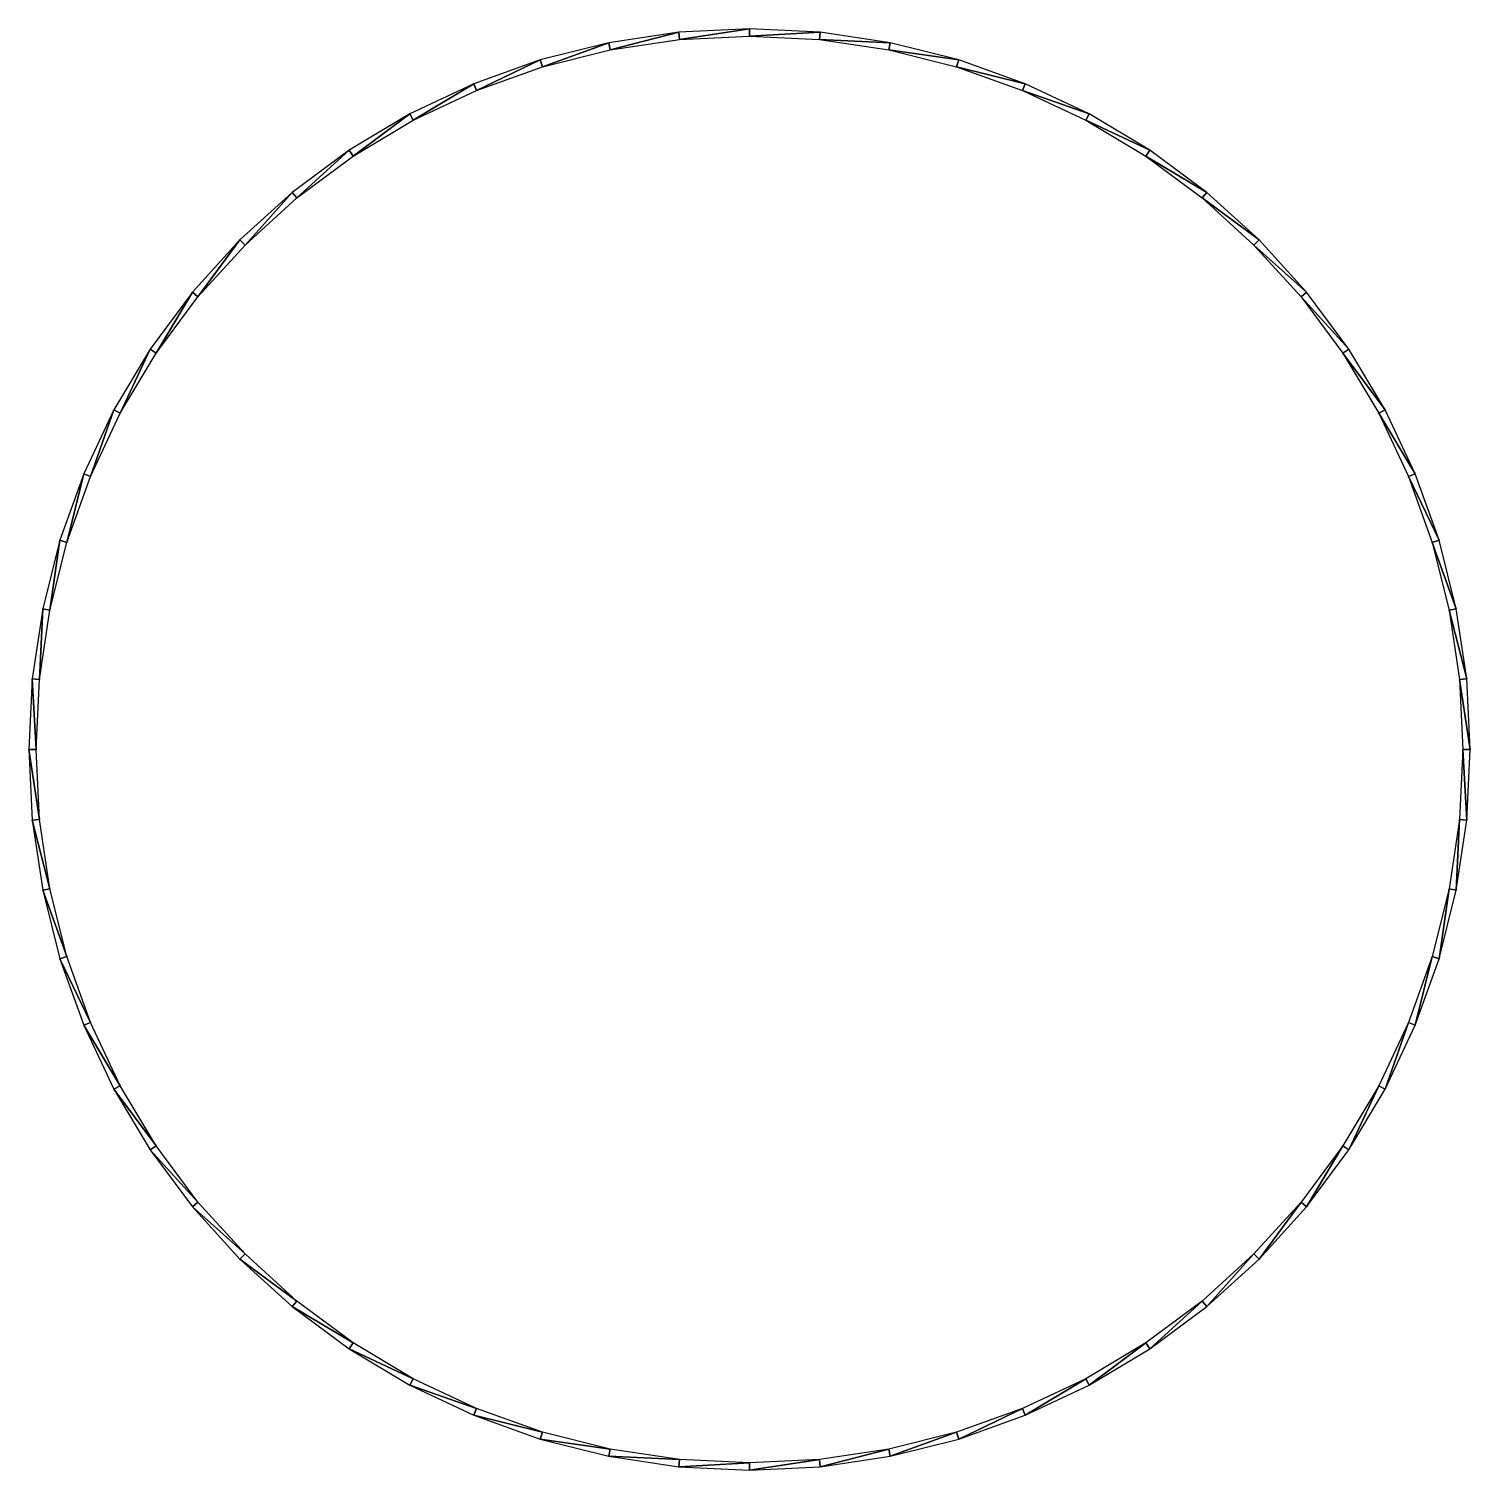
# Model space of a CAD drawing. Header units: metres. Extents: x -1 to 1, y -1 to 1.
import ezdxf

# ---------------------------------------------------------------- set-up
doc = ezdxf.new("R2010")
doc.units = ezdxf.units.M

msp = doc.modelspace()

# ---------------------------------------------------------------- linework, layer by layer
for points in [[(-0.098017, 0.995185), (-0.097037, 0.985233), (0, 1)], [(0, 1), (-0.097037, 0.985233), (0, 0.99)], [(0, 1), (0, 0.99), (0.098017, 0.995185)], [(-0.290285, 0.95694), (-0.287382, 0.947371), (-0.19509, 0.980785)], [(-0.19509, 0.980785), (-0.287382, 0.947371), (-0.193139, 0.970977)], [(-0.19509, 0.980785), (-0.193139, 0.970977), (-0.098017, 0.995185)], [(-0.098017, 0.995185), (-0.193139, 0.970977), (-0.097037, 0.985233)], [(0.098017, 0.995185), (0, 0.99), (0.097037, 0.985233)], [(0.098017, 0.995185), (0.097037, 0.985233), (0.19509, 0.980785)], [(0.19509, 0.980785), (0.097037, 0.985233), (0.193139, 0.970977)], [(0.19509, 0.980785), (0.193139, 0.970977), (0.290285, 0.95694)], [(0.290285, 0.95694), (0.193139, 0.970977), (0.287382, 0.947371)], [(-0.382683, 0.92388), (-0.378857, 0.914641), (-0.290285, 0.95694)], [(-0.290285, 0.95694), (-0.378857, 0.914641), (-0.287382, 0.947371)], [(0.290285, 0.95694), (0.287382, 0.947371), (0.382683, 0.92388)], [(0.382683, 0.92388), (0.287382, 0.947371), (0.378857, 0.914641)], [(-0.471397, 0.881921), (-0.466683, 0.873102), (-0.382683, 0.92388)], [(-0.382683, 0.92388), (-0.466683, 0.873102), (-0.378857, 0.914641)], [(0.382683, 0.92388), (0.378857, 0.914641), (0.471397, 0.881921)], [(0.471397, 0.881921), (0.378857, 0.914641), (0.466683, 0.873102)], [(-0.55557, 0.83147), (-0.550015, 0.823155), (-0.471397, 0.881921)], [(-0.471397, 0.881921), (-0.550015, 0.823155), (-0.466683, 0.873102)], [(0.471397, 0.881921), (0.466683, 0.873102), (0.55557, 0.83147)], [(0.55557, 0.83147), (0.466683, 0.873102), (0.550015, 0.823155)], [(-0.634393, 0.77301), (-0.628049, 0.76528), (-0.55557, 0.83147)], [(-0.55557, 0.83147), (-0.628049, 0.76528), (-0.550015, 0.823155)], [(0.55557, 0.83147), (0.550015, 0.823155), (0.634393, 0.77301)], [(0.634393, 0.77301), (0.550015, 0.823155), (0.628049, 0.76528)], [(-0.707107, 0.707107), (-0.700036, 0.700036), (-0.634393, 0.77301)], [(-0.634393, 0.77301), (-0.700036, 0.700036), (-0.628049, 0.76528)], [(0.634393, 0.77301), (0.628049, 0.76528), (0.707107, 0.707107)], [(0.707107, 0.707107), (0.628049, 0.76528), (0.700036, 0.700036)], [(-0.77301, 0.634393), (-0.76528, 0.628049), (-0.707107, 0.707107)], [(-0.707107, 0.707107), (-0.76528, 0.628049), (-0.700036, 0.700036)], [(0.707107, 0.707107), (0.700036, 0.700036), (0.77301, 0.634393)], [(0.77301, 0.634393), (0.700036, 0.700036), (0.76528, 0.628049)], [(-0.83147, 0.55557), (-0.823155, 0.550015), (-0.77301, 0.634393)], [(-0.77301, 0.634393), (-0.823155, 0.550015), (-0.76528, 0.628049)], [(0.77301, 0.634393), (0.76528, 0.628049), (0.83147, 0.55557)], [(0.83147, 0.55557), (0.76528, 0.628049), (0.823155, 0.550015)], [(-0.881921, 0.471397), (-0.873102, 0.466683), (-0.83147, 0.55557)], [(-0.83147, 0.55557), (-0.873102, 0.466683), (-0.823155, 0.550015)], [(0.83147, 0.55557), (0.823155, 0.550015), (0.881921, 0.471397)], [(0.881921, 0.471397), (0.823155, 0.550015), (0.873102, 0.466683)], [(-0.92388, 0.382683), (-0.914641, 0.378857), (-0.881921, 0.471397)], [(-0.881921, 0.471397), (-0.914641, 0.378857), (-0.873102, 0.466683)], [(0.881921, 0.471397), (0.873102, 0.466683), (0.92388, 0.382683)], [(0.92388, 0.382683), (0.873102, 0.466683), (0.914641, 0.378857)], [(-0.95694, 0.290285), (-0.947371, 0.287382), (-0.92388, 0.382683)], [(-0.92388, 0.382683), (-0.947371, 0.287382), (-0.914641, 0.378857)], [(0.92388, 0.382683), (0.914641, 0.378857), (0.95694, 0.290285)], [(0.95694, 0.290285), (0.914641, 0.378857), (0.947371, 0.287382)], [(-0.980785, 0.19509), (-0.970977, 0.193139), (-0.95694, 0.290285)], [(-0.95694, 0.290285), (-0.970977, 0.193139), (-0.947371, 0.287382)], [(0.95694, 0.290285), (0.947371, 0.287382), (0.980785, 0.19509)], [(0.980785, 0.19509), (0.947371, 0.287382), (0.970977, 0.193139)], [(-0.995185, 0.098017), (-0.985233, 0.097037), (-0.980785, 0.19509)], [(-0.980785, 0.19509), (-0.985233, 0.097037), (-0.970977, 0.193139)], [(0.980785, 0.19509), (0.970977, 0.193139), (0.995185, 0.098017)], [(0.995185, 0.098017), (0.970977, 0.193139), (0.985233, 0.097037)], [(-1, 0), (-0.99, 0), (-0.995185, 0.098017)], [(-0.995185, 0.098017), (-0.99, 0), (-0.985233, 0.097037)], [(0.995185, 0.098017), (0.985233, 0.097037), (1, 0)], [(1, 0), (0.985233, 0.097037), (0.99, 0)], [(-1, 0), (-0.985233, -0.097037), (-0.99, 0)], [(-0.995185, -0.098017), (-0.985233, -0.097037), (-1, 0)], [(0.995185, -0.098017), (0.99, 0), (0.985233, -0.097037)], [(1, 0), (0.99, 0), (0.995185, -0.098017)], [(-0.995185, -0.098017), (-0.970977, -0.193139), (-0.985233, -0.097037)], [(-0.980785, -0.19509), (-0.970977, -0.193139), (-0.995185, -0.098017)], [(0.980785, -0.19509), (0.985233, -0.097037), (0.970977, -0.193139)], [(0.995185, -0.098017), (0.985233, -0.097037), (0.980785, -0.19509)], [(-0.980785, -0.19509), (-0.947371, -0.287382), (-0.970977, -0.193139)], [(-0.95694, -0.290285), (-0.947371, -0.287382), (-0.980785, -0.19509)], [(0.95694, -0.290285), (0.970977, -0.193139), (0.947371, -0.287382)], [(0.980785, -0.19509), (0.970977, -0.193139), (0.95694, -0.290285)], [(-0.95694, -0.290285), (-0.914641, -0.378857), (-0.947371, -0.287382)], [(-0.92388, -0.382683), (-0.914641, -0.378857), (-0.95694, -0.290285)], [(0.92388, -0.382683), (0.947371, -0.287382), (0.914641, -0.378857)], [(0.95694, -0.290285), (0.947371, -0.287382), (0.92388, -0.382683)], [(-0.92388, -0.382683), (-0.873102, -0.466683), (-0.914641, -0.378857)], [(0.881921, -0.471397), (0.914641, -0.378857), (0.873102, -0.466683)], [(0.92388, -0.382683), (0.914641, -0.378857), (0.881921, -0.471397)], [(-0.881921, -0.471397), (-0.873102, -0.466683), (-0.92388, -0.382683)], [(-0.881921, -0.471397), (-0.823155, -0.550015), (-0.873102, -0.466683)], [(-0.83147, -0.55557), (-0.823155, -0.550015), (-0.881921, -0.471397)], [(0.83147, -0.55557), (0.873102, -0.466683), (0.823155, -0.550015)], [(0.881921, -0.471397), (0.873102, -0.466683), (0.83147, -0.55557)], [(-0.83147, -0.55557), (-0.76528, -0.628049), (-0.823155, -0.550015)], [(-0.77301, -0.634393), (-0.76528, -0.628049), (-0.83147, -0.55557)], [(0.77301, -0.634393), (0.823155, -0.550015), (0.76528, -0.628049)], [(0.83147, -0.55557), (0.823155, -0.550015), (0.77301, -0.634393)], [(-0.77301, -0.634393), (-0.700036, -0.700036), (-0.76528, -0.628049)], [(-0.707107, -0.707107), (-0.700036, -0.700036), (-0.77301, -0.634393)], [(0.707107, -0.707107), (0.76528, -0.628049), (0.700036, -0.700036)], [(0.77301, -0.634393), (0.76528, -0.628049), (0.707107, -0.707107)], [(-0.707107, -0.707107), (-0.628049, -0.76528), (-0.700036, -0.700036)], [(-0.634393, -0.77301), (-0.628049, -0.76528), (-0.707107, -0.707107)], [(0.634393, -0.77301), (0.700036, -0.700036), (0.628049, -0.76528)], [(0.707107, -0.707107), (0.700036, -0.700036), (0.634393, -0.77301)], [(-0.634393, -0.77301), (-0.550015, -0.823155), (-0.628049, -0.76528)], [(-0.55557, -0.83147), (-0.550015, -0.823155), (-0.634393, -0.77301)], [(0.55557, -0.83147), (0.628049, -0.76528), (0.550015, -0.823155)], [(0.634393, -0.77301), (0.628049, -0.76528), (0.55557, -0.83147)], [(-0.55557, -0.83147), (-0.466683, -0.873102), (-0.550015, -0.823155)], [(-0.471397, -0.881921), (-0.466683, -0.873102), (-0.55557, -0.83147)], [(0.471397, -0.881921), (0.550015, -0.823155), (0.466683, -0.873102)], [(0.55557, -0.83147), (0.550015, -0.823155), (0.471397, -0.881921)], [(-0.471397, -0.881921), (-0.378857, -0.914641), (-0.466683, -0.873102)], [(0.382683, -0.92388), (0.466683, -0.873102), (0.378857, -0.914641)], [(0.471397, -0.881921), (0.466683, -0.873102), (0.382683, -0.92388)], [(-0.382683, -0.92388), (-0.378857, -0.914641), (-0.471397, -0.881921)], [(-0.382683, -0.92388), (-0.287382, -0.947371), (-0.378857, -0.914641)], [(0.290285, -0.95694), (0.378857, -0.914641), (0.287382, -0.947371)], [(0.382683, -0.92388), (0.378857, -0.914641), (0.290285, -0.95694)], [(-0.290285, -0.95694), (-0.287382, -0.947371), (-0.382683, -0.92388)], [(-0.290285, -0.95694), (-0.193139, -0.970977), (-0.287382, -0.947371)], [(-0.19509, -0.980785), (-0.193139, -0.970977), (-0.290285, -0.95694)], [(0.19509, -0.980785), (0.287382, -0.947371), (0.193139, -0.970977)], [(0.290285, -0.95694), (0.287382, -0.947371), (0.19509, -0.980785)], [(-0.19509, -0.980785), (-0.097037, -0.985233), (-0.193139, -0.970977)], [(0.098017, -0.995185), (0.193139, -0.970977), (0.097037, -0.985233)], [(0.19509, -0.980785), (0.193139, -0.970977), (0.098017, -0.995185)], [(-0.098017, -0.995185), (-0.097037, -0.985233), (-0.19509, -0.980785)], [(-0.098017, -0.995185), (0, -0.99), (-0.097037, -0.985233)], [(0, -1), (0, -0.99), (-0.098017, -0.995185)], [(0, -1), (0.097037, -0.985233), (0, -0.99)], [(0.098017, -0.995185), (0.097037, -0.985233), (0, -1)]]:
    msp.add_3dface(points)

doc.saveas('drawing.dxf')
